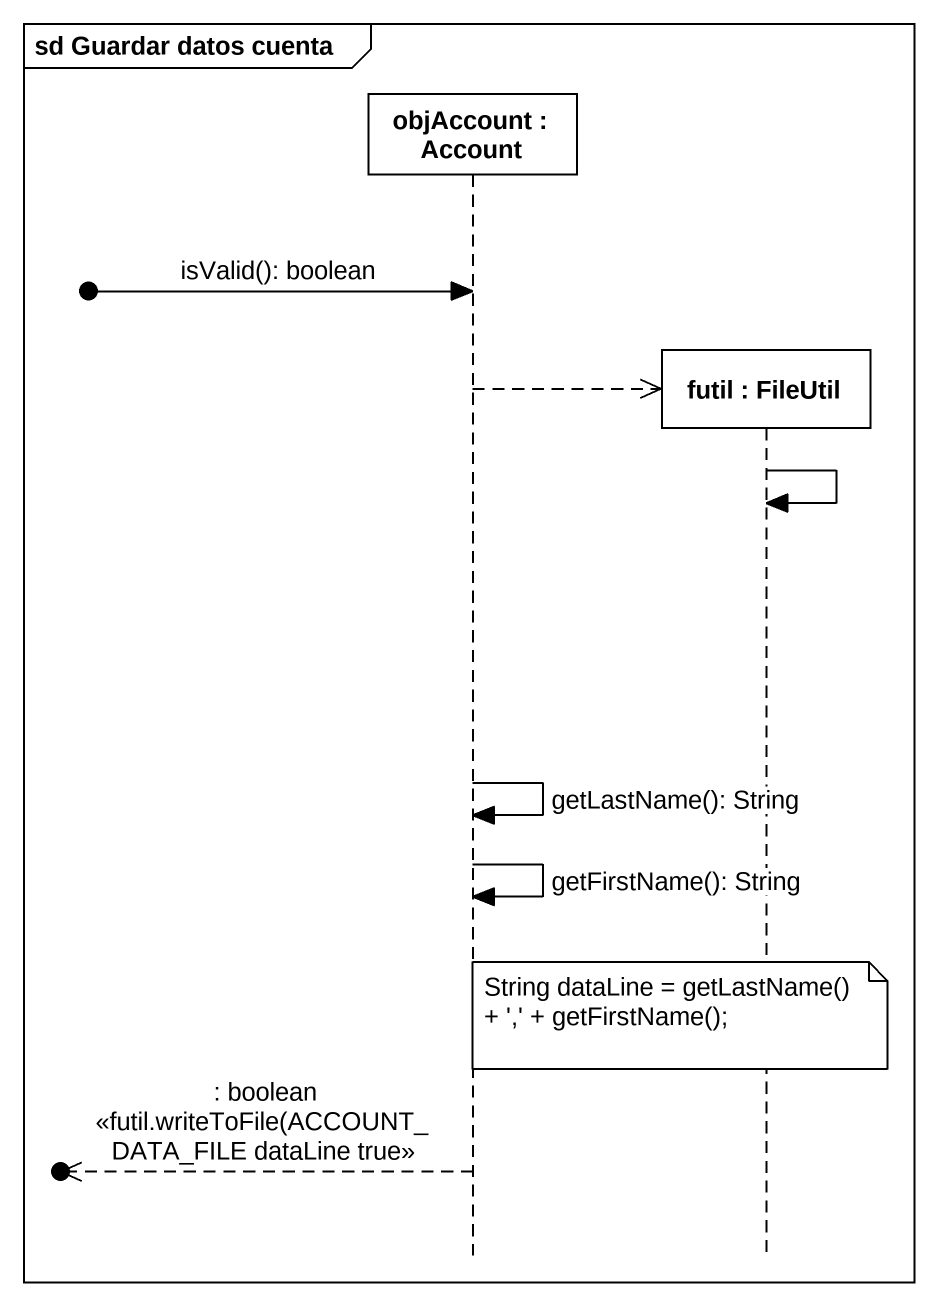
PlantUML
@startuml
mainframe sd Guardar datos cuenta
hide footbox
participant "objAccount : Account" as objAccount
participant "futil : FileUtil" as futil

[o-> objAccount : isValid(): boolean
objAccount -->> futil **
futil -> futil
objAccount -> objAccount : getLastName(): String
objAccount -> objAccount : getFirstName(): String
note over futil : String dataLine = getLastName() + ',' + getFirstName();
[o<<-- objAccount : : boolean <<futil.writeToFile(ACCOUNT_DATA_FILE dataLine true>>
@enduml
